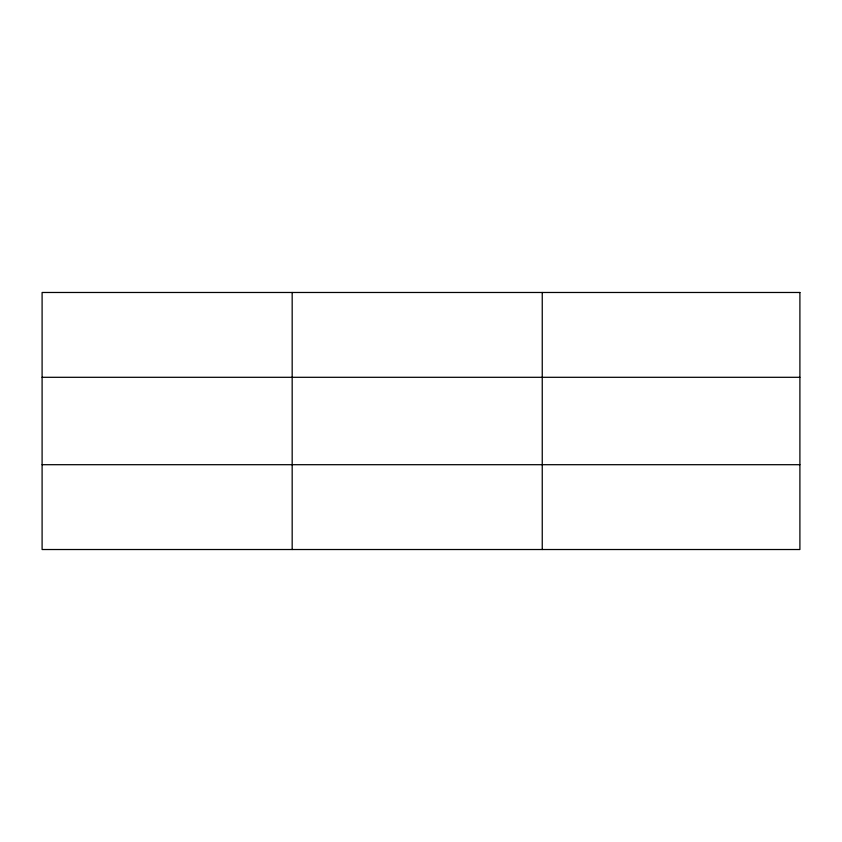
<?xml version="1.0" encoding="UTF-8"?>
<svg xmlns="http://www.w3.org/2000/svg" width="842" height="842" viewBox="0 0 842 842"><rect width="100%" height="100%" fill="white"/><g stroke="black" fill="none" stroke-linecap="round" stroke-linejoin="round"><path stroke-width="1.26" d="M292.174 549.521L292.174 292.479M542.248 549.521L542.248 292.479M42.1 377.3L799.9 377.3M42.1 464.7L799.9 464.7M799.9 292.479L799.9 549.521L42.1 549.521L42.1 292.479L799.9 292.479"/></g></svg>
